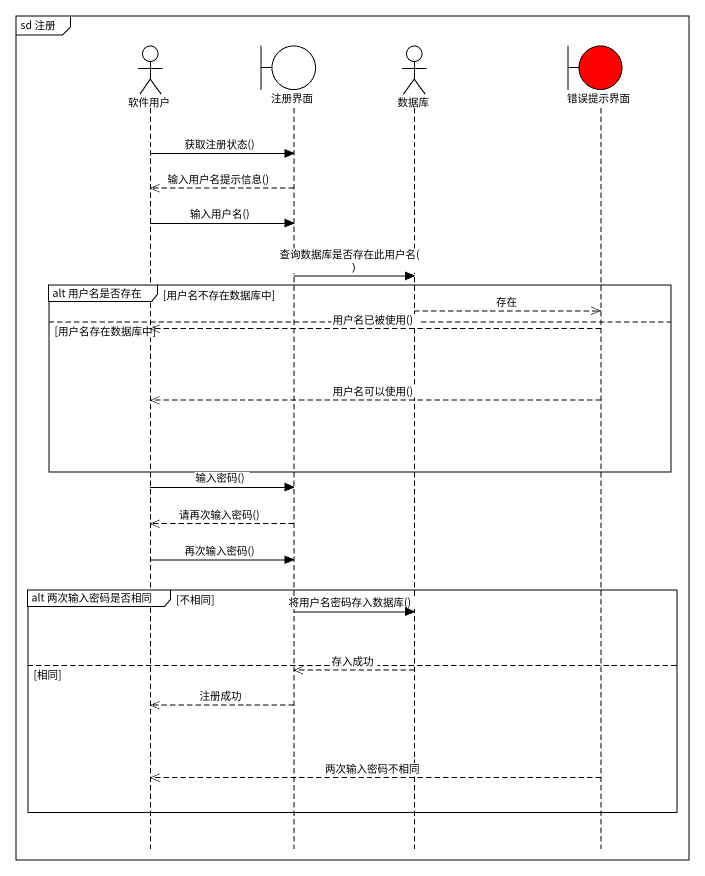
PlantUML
@startuml
mainframe sd 注册
hide footbox
actor 软件用户
boundary 注册界面
actor 数据库
boundary 错误提示界面 #FF0000

软件用户 -> 注册界面 : 获取注册状态()
注册界面 -->> 软件用户 : 输入用户名提示信息()
软件用户 -> 注册界面 : 输入用户名()
注册界面 -> 数据库 : 查询数据库是否存在此用户名()
group alt 用户名是否存在 [用户名不存在数据库中]
  数据库 -->> 错误提示界面 : 存在
else 用户名存在数据库中
  错误提示界面 -->> 软件用户 : 用户名已被使用()
  错误提示界面 -->> 软件用户 : 用户名可以使用()
end
软件用户 -> 注册界面 : 输入密码()
注册界面 -->> 软件用户 : 请再次输入密码()
软件用户 -> 注册界面 : 再次输入密码()
group alt 两次输入密码是否相同 [不相同]
  注册界面 -> 数据库 : 将用户名密码存入数据库()
else 相同
  数据库 -->> 注册界面 : 存入成功
  注册界面 -->> 软件用户 : 注册成功
  错误提示界面 -->> 软件用户 : 两次输入密码不相同
end
@enduml
